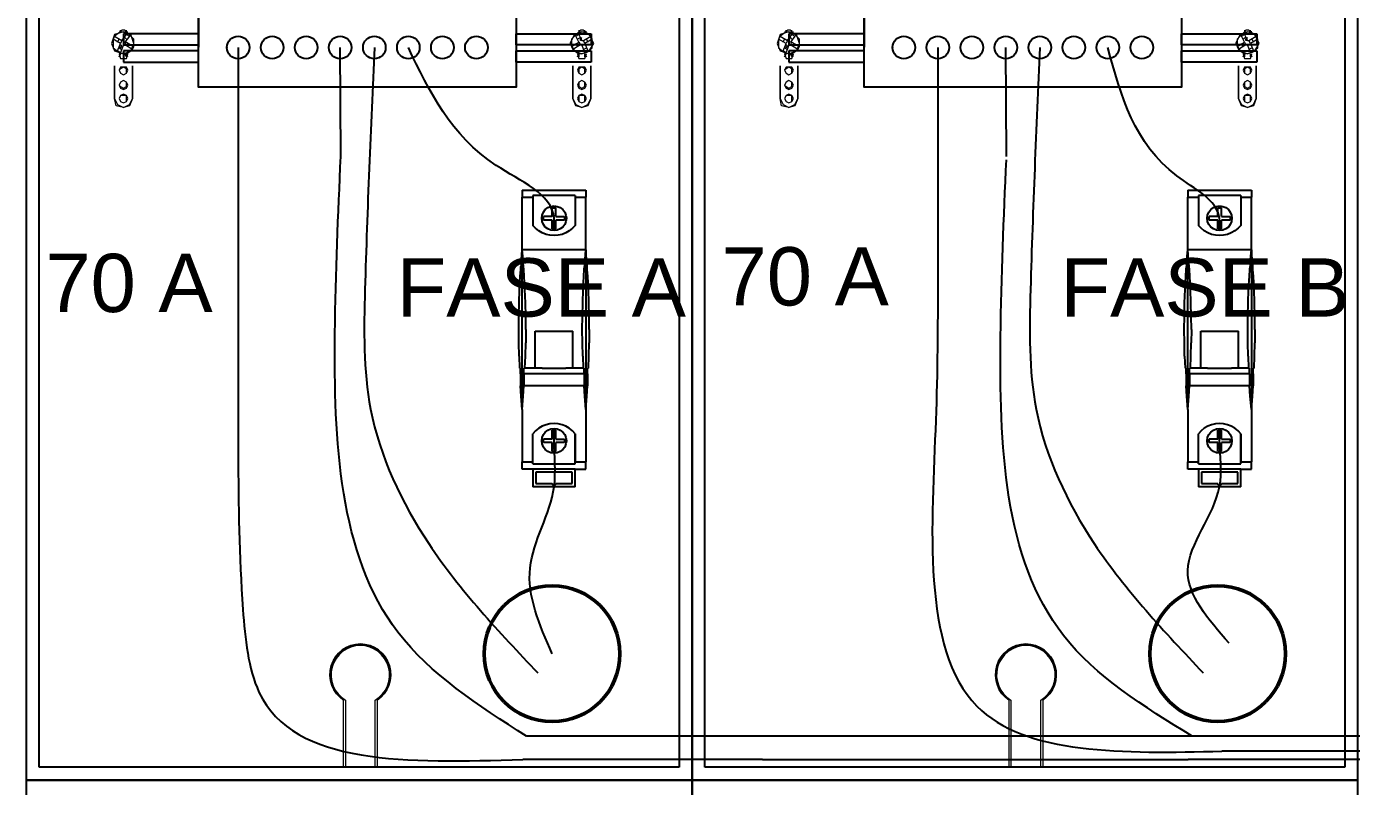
# Model space of a CAD drawing. Header units: millimetres. Extents: x 2991 to 3503, y 2795 to 2987.
# Drawn here: x 3307.2 to 3321.03, y 2819.41 to 2827.34 of the extents above; entities that cross this region are included whole.
import ezdxf

# ---------------------------------------------------------------- set-up
doc = ezdxf.new("R2010")
doc.units = ezdxf.units.MM
doc.linetypes.add('ACAD_ISO02W100', pattern=[15, 12, -3])
doc.layers.add('IND', color=7, linetype='Continuous', lineweight=13)
doc.styles.get("Standard").update_dxf_attribs({"font": ''})
doc.styles.get('Standard').set_extended_font_data('Arial')

msp = doc.modelspace()

# ---------------------------------------------------------------- linework, layer by layer
for p, q in [((3307.334, 2819.613), (3307.334, 2833.239)), ((3314.013, 2833.239), (3314.013, 2819.613)), ((3314.281, 2819.613), (3314.281, 2833.239)), ((3320.96, 2833.239), (3320.96, 2819.613)), ((3308.996, 2827.538), (3308.996, 2827.128)), ((3315.943, 2827.538), (3315.943, 2827.128)), ((3308.996, 2827.268), (3308.212, 2827.268)), ((3308.212, 2827.268), (3308.212, 2827.15)), ((3308.996, 2827.15), (3308.996, 2827.268)), ((3312.31, 2827.268), (3313.094, 2827.268)), ((3312.31, 2827.15), (3312.31, 2827.268)), ((3313.094, 2827.268), (3313.094, 2827.15)), ((3315.943, 2827.268), (3315.159, 2827.268)), ((3315.159, 2827.268), (3315.159, 2827.15)), ((3315.943, 2827.15), (3315.943, 2827.268)), ((3319.257, 2827.268), (3320.041, 2827.268)), ((3319.257, 2827.15), (3319.257, 2827.268)), ((3320.041, 2827.268), (3320.041, 2827.15)), ((3308.212, 2827.15), (3308.212, 2827.15)), ((3308.212, 2827.15), (3308.996, 2827.15)), ((3308.996, 2827.09), (3308.212, 2827.09)), ((3308.212, 2827.09), (3308.212, 2826.972)), ((3308.996, 2826.972), (3308.996, 2827.09)), ((3313.094, 2827.15), (3312.31, 2827.15)), ((3312.31, 2827.09), (3313.094, 2827.09)), ((3312.31, 2826.972), (3312.31, 2827.09)), ((3313.094, 2827.15), (3313.094, 2827.15)), ((3313.094, 2827.09), (3313.094, 2826.972)), ((3315.159, 2827.15), (3315.159, 2827.15)), ((3315.159, 2827.15), (3315.943, 2827.15)), ((3315.943, 2827.09), (3315.159, 2827.09)), ((3315.159, 2827.09), (3315.159, 2826.972)), ((3315.943, 2826.972), (3315.943, 2827.09)), ((3320.041, 2827.15), (3319.257, 2827.15)), ((3319.257, 2827.09), (3320.041, 2827.09)), ((3319.257, 2826.972), (3319.257, 2827.09)), ((3320.041, 2827.15), (3320.041, 2827.15)), ((3320.041, 2827.09), (3320.041, 2826.972)), ((3308.212, 2826.972), (3308.212, 2826.972)), ((3308.212, 2826.972), (3308.996, 2826.972)), ((3313.094, 2826.972), (3312.31, 2826.972)), ((3313.094, 2826.972), (3313.094, 2826.972)), ((3315.159, 2826.972), (3315.159, 2826.972)), ((3315.159, 2826.972), (3315.943, 2826.972)), ((3320.041, 2826.972), (3319.257, 2826.972)), ((3320.041, 2826.972), (3320.041, 2826.972)), ((3312.375, 2825.636), (3312.375, 2825.563)), ((3312.375, 2825.636), (3313.038, 2825.636)), ((3313.038, 2825.636), (3313.038, 2825.563)), ((3319.322, 2825.636), (3319.322, 2825.563)), ((3319.322, 2825.636), (3319.985, 2825.636)), ((3319.985, 2825.636), (3319.985, 2825.563)), ((3312.375, 2825.563), (3312.485, 2825.563)), ((3312.375, 2825.014), (3312.375, 2825.563)), ((3312.485, 2825.581), (3312.485, 2825.563)), ((3312.928, 2825.581), (3312.485, 2825.581)), ((3312.485, 2825.563), (3312.485, 2825.268)), ((3312.928, 2825.581), (3312.928, 2825.563)), ((3312.928, 2825.563), (3313.038, 2825.563)), ((3312.928, 2825.563), (3312.928, 2825.268)), ((3313.038, 2825.014), (3313.038, 2825.563)), ((3319.322, 2825.563), (3319.432, 2825.563)), ((3319.322, 2825.014), (3319.322, 2825.563)), ((3319.432, 2825.581), (3319.432, 2825.563)), ((3319.875, 2825.581), (3319.432, 2825.581)), ((3319.432, 2825.563), (3319.432, 2825.268)), ((3319.875, 2825.581), (3319.875, 2825.563)), ((3319.875, 2825.563), (3319.985, 2825.563)), ((3319.875, 2825.563), (3319.875, 2825.268)), ((3319.985, 2825.014), (3319.985, 2825.563)), ((3312.578, 2825.342), (3312.582, 2825.375)), ((3312.582, 2825.375), (3312.595, 2825.406)), ((3312.595, 2825.406), (3312.615, 2825.433)), ((3312.596, 2825.323), (3312.596, 2825.36)), ((3312.688, 2825.36), (3312.596, 2825.36)), ((3312.615, 2825.433), (3312.642, 2825.453)), ((3312.642, 2825.453), (3312.673, 2825.466)), ((3312.673, 2825.466), (3312.707, 2825.471)), ((3312.688, 2825.452), (3312.725, 2825.452)), ((3312.688, 2825.36), (3312.688, 2825.452)), ((3312.707, 2825.471), (3312.74, 2825.466)), ((3312.725, 2825.36), (3312.725, 2825.452)), ((3312.725, 2825.36), (3312.817, 2825.36)), ((3312.74, 2825.466), (3312.771, 2825.453)), ((3312.771, 2825.453), (3312.798, 2825.433)), ((3312.798, 2825.433), (3312.818, 2825.406)), ((3312.817, 2825.36), (3312.817, 2825.323)), ((3312.818, 2825.406), (3312.831, 2825.375)), ((3312.831, 2825.375), (3312.836, 2825.342)), ((3319.524, 2825.342), (3319.529, 2825.375)), ((3319.529, 2825.375), (3319.542, 2825.406)), ((3319.542, 2825.406), (3319.562, 2825.433)), ((3319.543, 2825.323), (3319.543, 2825.36)), ((3319.635, 2825.36), (3319.543, 2825.36)), ((3319.562, 2825.433), (3319.589, 2825.453)), ((3319.589, 2825.453), (3319.62, 2825.466)), ((3319.62, 2825.466), (3319.653, 2825.471)), ((3319.635, 2825.452), (3319.672, 2825.452)), ((3319.635, 2825.36), (3319.635, 2825.452)), ((3319.653, 2825.471), (3319.687, 2825.466)), ((3319.672, 2825.36), (3319.672, 2825.452)), ((3319.672, 2825.36), (3319.764, 2825.36)), ((3319.687, 2825.466), (3319.718, 2825.453)), ((3319.718, 2825.453), (3319.745, 2825.433)), ((3319.745, 2825.433), (3319.765, 2825.406)), ((3319.764, 2825.36), (3319.764, 2825.323)), ((3319.765, 2825.406), (3319.778, 2825.375)), ((3319.778, 2825.375), (3319.782, 2825.342)), ((3312.514, 2825.237), (3312.485, 2825.268)), ((3312.547, 2825.21), (3312.514, 2825.237)), ((3312.582, 2825.308), (3312.578, 2825.342)), ((3312.595, 2825.277), (3312.582, 2825.308)), ((3312.615, 2825.25), (3312.595, 2825.277)), ((3312.688, 2825.323), (3312.596, 2825.323)), ((3312.642, 2825.23), (3312.615, 2825.25)), ((3312.673, 2825.217), (3312.642, 2825.23)), ((3312.707, 2825.213), (3312.673, 2825.217)), ((3312.688, 2825.231), (3312.688, 2825.323)), ((3312.725, 2825.231), (3312.688, 2825.231)), ((3312.74, 2825.217), (3312.707, 2825.213)), ((3312.817, 2825.323), (3312.725, 2825.323)), ((3312.725, 2825.231), (3312.725, 2825.323)), ((3312.771, 2825.23), (3312.74, 2825.217)), ((3312.798, 2825.25), (3312.771, 2825.23)), ((3312.818, 2825.277), (3312.798, 2825.25)), ((3312.831, 2825.308), (3312.818, 2825.277)), ((3312.836, 2825.342), (3312.831, 2825.308)), ((3312.899, 2825.237), (3312.866, 2825.21)), ((3312.928, 2825.268), (3312.899, 2825.237)), ((3319.461, 2825.237), (3319.432, 2825.268)), ((3319.494, 2825.21), (3319.461, 2825.237)), ((3319.529, 2825.308), (3319.524, 2825.342)), ((3319.542, 2825.277), (3319.529, 2825.308)), ((3319.562, 2825.25), (3319.542, 2825.277)), ((3319.635, 2825.323), (3319.543, 2825.323)), ((3319.589, 2825.23), (3319.562, 2825.25)), ((3319.62, 2825.217), (3319.589, 2825.23)), ((3319.653, 2825.213), (3319.62, 2825.217)), ((3319.635, 2825.231), (3319.635, 2825.323)), ((3319.672, 2825.231), (3319.635, 2825.231)), ((3319.687, 2825.217), (3319.653, 2825.213)), ((3319.764, 2825.323), (3319.672, 2825.323)), ((3319.672, 2825.231), (3319.672, 2825.323)), ((3319.718, 2825.23), (3319.687, 2825.217)), ((3319.745, 2825.25), (3319.718, 2825.23)), ((3319.765, 2825.277), (3319.745, 2825.25)), ((3319.778, 2825.308), (3319.765, 2825.277)), ((3319.782, 2825.342), (3319.778, 2825.308)), ((3319.846, 2825.237), (3319.813, 2825.21)), ((3319.875, 2825.268), (3319.846, 2825.237)), ((3312.584, 2825.189), (3312.547, 2825.21)), ((3312.623, 2825.174), (3312.584, 2825.189)), ((3312.664, 2825.164), (3312.623, 2825.174)), ((3312.707, 2825.161), (3312.664, 2825.164)), ((3312.749, 2825.164), (3312.707, 2825.161)), ((3312.79, 2825.174), (3312.749, 2825.164)), ((3312.829, 2825.189), (3312.79, 2825.174)), ((3312.866, 2825.21), (3312.829, 2825.189)), ((3319.531, 2825.189), (3319.494, 2825.21)), ((3319.57, 2825.174), (3319.531, 2825.189)), ((3319.611, 2825.164), (3319.57, 2825.174)), ((3319.653, 2825.161), (3319.611, 2825.164)), ((3319.696, 2825.164), (3319.653, 2825.161)), ((3319.737, 2825.174), (3319.696, 2825.164)), ((3319.776, 2825.189), (3319.737, 2825.174)), ((3319.813, 2825.21), (3319.776, 2825.189)), ((3312.367, 2824.913), (3312.375, 2825.014)), ((3313.038, 2825.014), (3312.375, 2825.014)), ((3312.383, 2824.913), (3312.375, 2825.014)), ((3312.375, 2823.348), (3312.375, 2825.014)), ((3313.03, 2824.913), (3313.038, 2825.014)), ((3313.047, 2824.913), (3313.038, 2825.014)), ((3313.038, 2825.014), (3313.038, 2823.348)), ((3319.313, 2824.913), (3319.322, 2825.014)), ((3319.985, 2825.014), (3319.322, 2825.014)), ((3319.33, 2824.913), (3319.322, 2825.014)), ((3319.322, 2823.348), (3319.322, 2825.014)), ((3319.977, 2824.913), (3319.985, 2825.014)), ((3319.993, 2824.913), (3319.985, 2825.014)), ((3319.985, 2825.014), (3319.985, 2823.348)), ((3312.354, 2824.738), (3312.359, 2824.807)), ((3312.359, 2824.807), (3312.361, 2824.84)), ((3312.363, 2824.86), (3312.361, 2824.84)), ((3312.363, 2824.86), (3312.364, 2824.877)), ((3312.364, 2824.877), (3312.367, 2824.913)), ((3312.383, 2824.913), (3312.386, 2824.876)), ((3312.389, 2824.84), (3312.386, 2824.876)), ((3312.391, 2824.807), (3312.389, 2824.84)), ((3312.395, 2824.738), (3312.391, 2824.807)), ((3313.018, 2824.738), (3313.022, 2824.807)), ((3313.022, 2824.807), (3313.025, 2824.84)), ((3313.026, 2824.86), (3313.025, 2824.84)), ((3313.026, 2824.86), (3313.027, 2824.877)), ((3313.027, 2824.877), (3313.03, 2824.913)), ((3313.047, 2824.913), (3313.05, 2824.876)), ((3313.052, 2824.84), (3313.05, 2824.876)), ((3313.054, 2824.807), (3313.052, 2824.84)), ((3313.059, 2824.738), (3313.054, 2824.807)), ((3319.301, 2824.738), (3319.306, 2824.807)), ((3319.306, 2824.807), (3319.308, 2824.84)), ((3319.309, 2824.86), (3319.308, 2824.84)), ((3319.309, 2824.86), (3319.311, 2824.877)), ((3319.311, 2824.877), (3319.313, 2824.913)), ((3319.33, 2824.913), (3319.333, 2824.876)), ((3319.335, 2824.84), (3319.333, 2824.876)), ((3319.338, 2824.807), (3319.335, 2824.84)), ((3319.342, 2824.738), (3319.338, 2824.807)), ((3319.965, 2824.738), (3319.969, 2824.807)), ((3319.969, 2824.807), (3319.971, 2824.84)), ((3319.973, 2824.86), (3319.971, 2824.84)), ((3319.973, 2824.86), (3319.974, 2824.877)), ((3319.974, 2824.877), (3319.977, 2824.913)), ((3319.993, 2824.913), (3319.996, 2824.876)), ((3319.999, 2824.84), (3319.996, 2824.876)), ((3320.001, 2824.807), (3319.999, 2824.84)), ((3320.006, 2824.738), (3320.001, 2824.807)), ((3312.347, 2824.599), (3312.354, 2824.738)), ((3312.403, 2824.599), (3312.395, 2824.738)), ((3313.011, 2824.599), (3313.018, 2824.738)), ((3313.066, 2824.599), (3313.059, 2824.738)), ((3319.294, 2824.599), (3319.301, 2824.738)), ((3319.349, 2824.599), (3319.342, 2824.738)), ((3319.957, 2824.599), (3319.965, 2824.738)), ((3320.013, 2824.599), (3320.006, 2824.738)), ((3312.342, 2824.46), (3312.347, 2824.599)), ((3312.408, 2824.46), (3312.403, 2824.599)), ((3313.006, 2824.46), (3313.011, 2824.599)), ((3313.071, 2824.46), (3313.066, 2824.599)), ((3319.289, 2824.46), (3319.294, 2824.599)), ((3319.354, 2824.46), (3319.349, 2824.599)), ((3319.952, 2824.46), (3319.957, 2824.599)), ((3320.018, 2824.46), (3320.013, 2824.599)), ((3312.339, 2824.32), (3312.342, 2824.46)), ((3312.411, 2824.32), (3312.408, 2824.46)), ((3313.002, 2824.32), (3313.006, 2824.46)), ((3313.074, 2824.32), (3313.071, 2824.46)), ((3319.286, 2824.32), (3319.289, 2824.46)), ((3319.358, 2824.32), (3319.354, 2824.46)), ((3319.949, 2824.32), (3319.952, 2824.46)), ((3320.021, 2824.32), (3320.018, 2824.46)), ((3312.338, 2824.181), (3312.339, 2824.32)), ((3312.412, 2824.181), (3312.411, 2824.32)), ((3313.001, 2824.181), (3313.002, 2824.32)), ((3313.075, 2824.181), (3313.074, 2824.32)), ((3319.285, 2824.181), (3319.286, 2824.32)), ((3319.359, 2824.181), (3319.358, 2824.32)), ((3319.948, 2824.181), (3319.949, 2824.32)), ((3320.022, 2824.181), (3320.021, 2824.32)), ((3312.339, 2824.041), (3312.338, 2824.181)), ((3312.412, 2824.181), (3312.411, 2824.041)), ((3312.51, 2823.778), (3312.51, 2824.163)), ((3312.51, 2824.163), (3312.903, 2824.163)), ((3312.903, 2823.778), (3312.903, 2824.163)), ((3313.002, 2824.041), (3313.001, 2824.181)), ((3313.075, 2824.181), (3313.074, 2824.041)), ((3319.286, 2824.041), (3319.285, 2824.181)), ((3319.359, 2824.181), (3319.358, 2824.041)), ((3319.457, 2823.778), (3319.457, 2824.163)), ((3319.457, 2824.163), (3319.85, 2824.163)), ((3319.85, 2823.778), (3319.85, 2824.163)), ((3319.949, 2824.041), (3319.948, 2824.181)), ((3320.022, 2824.181), (3320.021, 2824.041)), ((3312.342, 2823.902), (3312.339, 2824.041)), ((3312.408, 2823.902), (3312.411, 2824.041)), ((3313.006, 2823.902), (3313.002, 2824.041)), ((3313.071, 2823.902), (3313.074, 2824.041)), ((3319.289, 2823.902), (3319.286, 2824.041)), ((3319.354, 2823.902), (3319.358, 2824.041)), ((3319.952, 2823.902), (3319.949, 2824.041)), ((3320.018, 2823.902), (3320.021, 2824.041)), ((3312.342, 2823.902), (3312.347, 2823.778)), ((3312.403, 2823.778), (3312.408, 2823.902)), ((3313.006, 2823.902), (3313.01, 2823.778)), ((3313.066, 2823.778), (3313.071, 2823.902)), ((3319.289, 2823.902), (3319.294, 2823.778)), ((3319.35, 2823.778), (3319.354, 2823.902)), ((3319.952, 2823.902), (3319.957, 2823.778)), ((3320.013, 2823.778), (3320.018, 2823.902)), ((3312.357, 2823.778), (3312.347, 2823.778)), ((3312.357, 2823.718), (3312.357, 2823.778)), ((3312.357, 2823.718), (3312.357, 2823.594)), ((3312.403, 2823.778), (3312.393, 2823.778)), ((3312.393, 2823.718), (3312.393, 2823.778)), ((3313.02, 2823.718), (3312.393, 2823.718)), ((3312.393, 2823.718), (3312.393, 2823.594)), ((3312.51, 2823.778), (3312.403, 2823.778)), ((3312.581, 2823.778), (3312.51, 2823.778)), ((3312.581, 2823.778), (3312.831, 2823.778)), ((3312.903, 2823.778), (3312.831, 2823.778)), ((3313.01, 2823.778), (3312.903, 2823.778)), ((3313.02, 2823.778), (3313.01, 2823.778)), ((3313.02, 2823.718), (3313.02, 2823.778)), ((3313.02, 2823.718), (3313.02, 2823.594)), ((3313.066, 2823.778), (3313.057, 2823.778)), ((3313.057, 2823.718), (3313.057, 2823.778)), ((3313.057, 2823.718), (3313.057, 2823.594)), ((3319.303, 2823.778), (3319.294, 2823.778)), ((3319.303, 2823.718), (3319.303, 2823.778)), ((3319.303, 2823.718), (3319.303, 2823.594)), ((3319.35, 2823.778), (3319.34, 2823.778)), ((3319.34, 2823.718), (3319.34, 2823.778)), ((3319.967, 2823.718), (3319.34, 2823.718)), ((3319.34, 2823.718), (3319.34, 2823.594)), ((3319.457, 2823.778), (3319.35, 2823.778)), ((3319.527, 2823.778), (3319.457, 2823.778)), ((3319.527, 2823.778), (3319.778, 2823.778)), ((3319.85, 2823.778), (3319.778, 2823.778)), ((3319.957, 2823.778), (3319.85, 2823.778)), ((3319.967, 2823.778), (3319.957, 2823.778)), ((3319.967, 2823.718), (3319.967, 2823.778)), ((3319.967, 2823.718), (3319.967, 2823.594)), ((3320.013, 2823.778), (3320.004, 2823.778)), ((3320.004, 2823.718), (3320.004, 2823.778)), ((3320.004, 2823.718), (3320.004, 2823.594)), ((3312.364, 2823.485), (3312.357, 2823.594)), ((3312.386, 2823.485), (3312.393, 2823.594)), ((3313.02, 2823.594), (3312.393, 2823.594)), ((3313.027, 2823.485), (3313.02, 2823.594)), ((3313.05, 2823.485), (3313.057, 2823.594)), ((3319.311, 2823.485), (3319.303, 2823.594)), ((3319.333, 2823.485), (3319.34, 2823.594)), ((3319.967, 2823.594), (3319.34, 2823.594)), ((3319.974, 2823.485), (3319.967, 2823.594)), ((3319.996, 2823.485), (3320.004, 2823.594)), ((3312.375, 2823.348), (3312.364, 2823.485)), ((3312.375, 2823.348), (3312.386, 2823.485)), ((3313.038, 2823.348), (3313.027, 2823.485)), ((3313.038, 2823.348), (3313.05, 2823.485)), ((3319.322, 2823.348), (3319.311, 2823.485)), ((3319.322, 2823.348), (3319.333, 2823.485)), ((3319.985, 2823.348), (3319.974, 2823.485)), ((3319.985, 2823.348), (3319.996, 2823.485)), ((3312.375, 2823.348), (3312.375, 2822.799)), ((3313.038, 2823.348), (3313.038, 2822.799)), ((3319.322, 2823.348), (3319.322, 2822.799)), ((3319.985, 2823.348), (3319.985, 2822.799)), ((3312.547, 2823.151), (3312.514, 2823.125)), ((3312.584, 2823.172), (3312.547, 2823.151)), ((3312.623, 2823.188), (3312.584, 2823.172)), ((3312.664, 2823.197), (3312.623, 2823.188)), ((3312.642, 2823.132), (3312.673, 2823.144)), ((3312.707, 2823.2), (3312.664, 2823.197)), ((3312.673, 2823.144), (3312.707, 2823.149)), ((3312.749, 2823.197), (3312.707, 2823.2)), ((3312.707, 2823.149), (3312.74, 2823.144)), ((3312.74, 2823.144), (3312.771, 2823.132)), ((3312.79, 2823.188), (3312.749, 2823.197)), ((3312.829, 2823.172), (3312.79, 2823.188)), ((3312.866, 2823.151), (3312.829, 2823.172)), ((3312.899, 2823.125), (3312.866, 2823.151)), ((3319.494, 2823.151), (3319.461, 2823.125)), ((3319.531, 2823.172), (3319.494, 2823.151)), ((3319.57, 2823.188), (3319.531, 2823.172)), ((3319.611, 2823.197), (3319.57, 2823.188)), ((3319.589, 2823.132), (3319.62, 2823.144)), ((3319.653, 2823.2), (3319.611, 2823.197)), ((3319.62, 2823.144), (3319.653, 2823.149)), ((3319.696, 2823.197), (3319.653, 2823.2)), ((3319.653, 2823.149), (3319.687, 2823.144)), ((3319.687, 2823.144), (3319.718, 2823.132)), ((3319.737, 2823.188), (3319.696, 2823.197)), ((3319.776, 2823.172), (3319.737, 2823.188)), ((3319.813, 2823.151), (3319.776, 2823.172)), ((3319.846, 2823.125), (3319.813, 2823.151)), ((3312.514, 2823.125), (3312.485, 2823.094)), ((3312.485, 2822.799), (3312.485, 2823.094)), ((3312.485, 2822.799), (3312.485, 2823.094)), ((3312.578, 2823.02), (3312.582, 2823.053)), ((3312.582, 2822.987), (3312.578, 2823.02)), ((3312.582, 2823.053), (3312.595, 2823.084)), ((3312.595, 2823.084), (3312.615, 2823.111)), ((3312.596, 2823.001), (3312.596, 2823.038)), ((3312.688, 2823.038), (3312.596, 2823.038)), ((3312.615, 2823.111), (3312.642, 2823.132)), ((3312.688, 2823.038), (3312.688, 2823.13)), ((3312.688, 2823.13), (3312.725, 2823.13)), ((3312.725, 2823.038), (3312.725, 2823.13)), ((3312.725, 2823.038), (3312.817, 2823.038)), ((3312.771, 2823.132), (3312.798, 2823.111)), ((3312.798, 2823.111), (3312.818, 2823.084)), ((3312.817, 2823.038), (3312.817, 2823.001)), ((3312.818, 2823.084), (3312.831, 2823.053)), ((3312.831, 2823.053), (3312.836, 2823.02)), ((3312.836, 2823.02), (3312.831, 2822.987)), ((3312.928, 2823.094), (3312.899, 2823.125)), ((3312.928, 2823.094), (3312.928, 2822.799)), ((3312.928, 2822.799), (3312.928, 2823.094)), ((3319.461, 2823.125), (3319.432, 2823.094)), ((3319.432, 2822.799), (3319.432, 2823.094)), ((3319.432, 2822.799), (3319.432, 2823.094)), ((3319.524, 2823.02), (3319.529, 2823.053)), ((3319.529, 2822.987), (3319.524, 2823.02)), ((3319.529, 2823.053), (3319.542, 2823.084)), ((3319.542, 2823.084), (3319.562, 2823.111)), ((3319.543, 2823.001), (3319.543, 2823.038)), ((3319.635, 2823.038), (3319.543, 2823.038)), ((3319.562, 2823.111), (3319.589, 2823.132)), ((3319.635, 2823.038), (3319.635, 2823.13)), ((3319.635, 2823.13), (3319.672, 2823.13)), ((3319.672, 2823.038), (3319.672, 2823.13)), ((3319.672, 2823.038), (3319.764, 2823.038)), ((3319.718, 2823.132), (3319.745, 2823.111)), ((3319.745, 2823.111), (3319.765, 2823.084)), ((3319.764, 2823.038), (3319.764, 2823.001)), ((3319.765, 2823.084), (3319.778, 2823.053)), ((3319.778, 2823.053), (3319.782, 2823.02)), ((3319.782, 2823.02), (3319.778, 2822.987)), ((3319.875, 2823.094), (3319.846, 2823.125)), ((3319.875, 2823.094), (3319.875, 2822.799)), ((3319.875, 2822.799), (3319.875, 2823.094)), ((3312.595, 2822.955), (3312.582, 2822.987)), ((3312.615, 2822.929), (3312.595, 2822.955)), ((3312.688, 2823.001), (3312.596, 2823.001)), ((3312.642, 2822.908), (3312.615, 2822.929)), ((3312.673, 2822.895), (3312.642, 2822.908)), ((3312.707, 2822.891), (3312.673, 2822.895)), ((3312.688, 2822.909), (3312.688, 2823.001)), ((3312.725, 2822.909), (3312.688, 2822.909)), ((3312.74, 2822.895), (3312.707, 2822.891)), ((3312.817, 2823.001), (3312.725, 2823.001)), ((3312.725, 2822.909), (3312.725, 2823.001)), ((3312.771, 2822.908), (3312.74, 2822.895)), ((3312.798, 2822.929), (3312.771, 2822.908)), ((3312.818, 2822.955), (3312.798, 2822.929)), ((3312.831, 2822.987), (3312.818, 2822.955)), ((3319.542, 2822.955), (3319.529, 2822.987)), ((3319.562, 2822.929), (3319.542, 2822.955)), ((3319.635, 2823.001), (3319.543, 2823.001)), ((3319.589, 2822.908), (3319.562, 2822.929)), ((3319.62, 2822.895), (3319.589, 2822.908)), ((3319.653, 2822.891), (3319.62, 2822.895)), ((3319.635, 2822.909), (3319.635, 2823.001)), ((3319.672, 2822.909), (3319.635, 2822.909)), ((3319.687, 2822.895), (3319.653, 2822.891)), ((3319.764, 2823.001), (3319.672, 2823.001)), ((3319.672, 2822.909), (3319.672, 2823.001)), ((3319.718, 2822.908), (3319.687, 2822.895)), ((3319.745, 2822.929), (3319.718, 2822.908)), ((3319.765, 2822.955), (3319.745, 2822.929)), ((3319.778, 2822.987), (3319.765, 2822.955)), ((3312.375, 2822.725), (3312.375, 2822.799)), ((3312.375, 2822.799), (3312.485, 2822.799)), ((3312.485, 2822.78), (3312.485, 2822.799)), ((3312.485, 2822.78), (3312.928, 2822.78)), ((3312.928, 2822.799), (3313.038, 2822.799)), ((3312.928, 2822.78), (3312.928, 2822.799)), ((3313.038, 2822.725), (3313.038, 2822.799)), ((3319.322, 2822.725), (3319.322, 2822.799)), ((3319.322, 2822.799), (3319.432, 2822.799)), ((3319.432, 2822.78), (3319.432, 2822.799)), ((3319.432, 2822.78), (3319.875, 2822.78)), ((3319.875, 2822.799), (3319.985, 2822.799)), ((3319.875, 2822.78), (3319.875, 2822.799)), ((3319.985, 2822.725), (3319.985, 2822.799)), ((3312.485, 2822.725), (3312.375, 2822.725)), ((3312.928, 2822.725), (3312.485, 2822.725)), ((3312.485, 2822.725), (3312.485, 2822.541)), ((3312.518, 2822.693), (3312.518, 2822.573)), ((3312.896, 2822.693), (3312.518, 2822.693)), ((3312.896, 2822.573), (3312.896, 2822.693)), ((3312.928, 2822.725), (3313.038, 2822.725)), ((3312.928, 2822.541), (3312.928, 2822.725)), ((3319.432, 2822.725), (3319.322, 2822.725)), ((3319.875, 2822.725), (3319.432, 2822.725)), ((3319.432, 2822.725), (3319.432, 2822.541)), ((3319.464, 2822.693), (3319.464, 2822.573)), ((3319.843, 2822.693), (3319.464, 2822.693)), ((3319.843, 2822.573), (3319.843, 2822.693)), ((3319.875, 2822.725), (3319.985, 2822.725)), ((3319.875, 2822.541), (3319.875, 2822.725)), ((3312.928, 2822.541), (3312.485, 2822.541)), ((3312.518, 2822.573), (3312.688, 2822.573)), ((3312.689, 2822.568), (3312.688, 2822.573)), ((3312.691, 2822.564), (3312.689, 2822.568)), ((3312.694, 2822.56), (3312.691, 2822.564)), ((3312.697, 2822.557), (3312.694, 2822.56)), ((3312.702, 2822.555), (3312.697, 2822.557)), ((3312.707, 2822.554), (3312.702, 2822.555)), ((3312.711, 2822.555), (3312.707, 2822.554)), ((3312.716, 2822.557), (3312.711, 2822.555)), ((3312.72, 2822.56), (3312.716, 2822.557)), ((3312.723, 2822.564), (3312.72, 2822.56)), ((3312.724, 2822.568), (3312.723, 2822.564)), ((3312.725, 2822.573), (3312.724, 2822.568)), ((3312.725, 2822.573), (3312.896, 2822.573)), ((3319.875, 2822.541), (3319.432, 2822.541)), ((3319.464, 2822.573), (3319.635, 2822.573)), ((3319.636, 2822.568), (3319.635, 2822.573)), ((3319.637, 2822.564), (3319.636, 2822.568)), ((3319.64, 2822.56), (3319.637, 2822.564)), ((3319.644, 2822.557), (3319.64, 2822.56)), ((3319.649, 2822.555), (3319.644, 2822.557)), ((3319.653, 2822.554), (3319.649, 2822.555)), ((3319.658, 2822.555), (3319.653, 2822.554)), ((3319.663, 2822.557), (3319.658, 2822.555)), ((3319.666, 2822.56), (3319.663, 2822.557)), ((3319.669, 2822.564), (3319.666, 2822.56)), ((3319.671, 2822.568), (3319.669, 2822.564)), ((3319.672, 2822.573), (3319.671, 2822.568)), ((3319.672, 2822.573), (3319.843, 2822.573)), ((3314.013, 2819.613), (3307.334, 2819.613)), ((3320.96, 2819.613), (3314.281, 2819.613))]:
    msp.add_line(p, q)
at = {"color": 5}
for p, q in [((3310.481, 2825.987), (3310.475, 2827.124)), ((3317.428, 2825.987), (3317.422, 2827.124)), ((3317.428, 2819.937), (3312.42, 2819.937)), ((3328.385, 2819.937), (3317.428, 2819.937))]:
    msp.add_line(p, q, dxfattribs=at)
at = {"color": 1}
for p, q in [((3314.884, 2819.694), (3312.38, 2819.694)), ((3314.884, 2819.694), (3319.327, 2819.694)), ((3321.831, 2819.694), (3319.327, 2819.694)), ((3321.639, 2819.78), (3319.678, 2819.78))]:
    msp.add_line(p, q, dxfattribs=at)
for points in [[(3314.147, 2833.373), (3314.147, 2819.479), (3307.2, 2819.479), (3307.2, 2833.373)], [(3321.094, 2833.373), (3321.094, 2819.479), (3314.147, 2819.479), (3314.147, 2833.373)], [(3308.996, 2827.538), (3312.31, 2827.538), (3312.31, 2826.71), (3308.996, 2826.71)], [(3315.943, 2827.538), (3319.257, 2827.538), (3319.257, 2826.71), (3315.943, 2826.71)], [(3314.147, 2819.479), (3314.147, 2805.586), (3307.2, 2805.586), (3307.2, 2819.479)], [(3321.094, 2819.479), (3321.094, 2805.586), (3314.147, 2805.586), (3314.147, 2819.479)]]:
    msp.add_lwpolyline(points, close=True)
at = {"color": 0, "lineweight": 18}
for points in [[(3308.166, 2827.289), (3308.181, 2827.289), (3308.181, 2827.304)], [(3308.259, 2827.273), (3308.228, 2827.304), (3308.197, 2827.304), (3308.166, 2827.273)], [(3308.228, 2827.289), (3308.243, 2827.289), (3308.243, 2827.304)], [(3313.044, 2827.273), (3313.013, 2827.304), (3312.982, 2827.304), (3312.951, 2827.273)], [(3312.966, 2827.304), (3312.966, 2827.289), (3312.982, 2827.289)], [(3313.044, 2827.289), (3313.028, 2827.289), (3313.028, 2827.304)], [(3315.112, 2827.289), (3315.128, 2827.289), (3315.128, 2827.304)], [(3315.205, 2827.273), (3315.174, 2827.304), (3315.143, 2827.304), (3315.112, 2827.273)], [(3315.174, 2827.289), (3315.19, 2827.289), (3315.19, 2827.304)], [(3319.991, 2827.273), (3319.96, 2827.304), (3319.929, 2827.304), (3319.898, 2827.273)], [(3319.913, 2827.304), (3319.913, 2827.289), (3319.929, 2827.289)], [(3319.991, 2827.289), (3319.975, 2827.289), (3319.975, 2827.304)], [(3308.119, 2827.242), (3308.104, 2827.211)], [(3308.15, 2827.18), (3308.166, 2827.211)], [(3308.197, 2827.196), (3308.181, 2827.165)], [(3308.243, 2827.211), (3308.228, 2827.227)], [(3308.228, 2827.15), (3308.243, 2827.18)], [(3308.243, 2827.289), (3308.259, 2827.289)], [(3308.259, 2827.165), (3308.243, 2827.134)], [(3312.951, 2827.134), (3312.935, 2827.165)], [(3312.982, 2827.227), (3312.951, 2827.211)], [(3312.966, 2827.18), (3312.982, 2827.15)], [(3312.997, 2827.196), (3312.982, 2827.196), (3312.982, 2827.211), (3312.997, 2827.227)], [(3313.028, 2827.165), (3313.013, 2827.196)], [(3313.044, 2827.211), (3313.059, 2827.18)], [(3313.106, 2827.211), (3313.09, 2827.242)], [(3315.066, 2827.242), (3315.05, 2827.211)], [(3315.097, 2827.18), (3315.112, 2827.211)], [(3315.143, 2827.196), (3315.128, 2827.165)], [(3315.19, 2827.211), (3315.174, 2827.227)], [(3315.174, 2827.15), (3315.19, 2827.18)], [(3315.19, 2827.289), (3315.205, 2827.289)], [(3315.205, 2827.165), (3315.19, 2827.134)], [(3319.898, 2827.134), (3319.882, 2827.165)], [(3319.929, 2827.227), (3319.898, 2827.211)], [(3319.913, 2827.18), (3319.929, 2827.15)], [(3319.944, 2827.196), (3319.929, 2827.196), (3319.929, 2827.211), (3319.944, 2827.227)], [(3319.975, 2827.165), (3319.96, 2827.196)], [(3319.991, 2827.211), (3320.006, 2827.18)], [(3320.053, 2827.211), (3320.037, 2827.242)], [(3308.166, 2827.119), (3308.197, 2827.103)], [(3308.181, 2827.057), (3308.166, 2827.057), (3308.181, 2827.01), (3308.243, 2827.01), (3308.259, 2827.057)], [(3308.181, 2827.15), (3308.197, 2827.134), (3308.181, 2827.119), (3308.181, 2827.134), (3308.181, 2827.119)], [(3308.243, 2827.026), (3308.228, 2827.057)], [(3308.259, 2827.026), (3308.243, 2827.057)], [(3308.305, 2827.103), (3308.321, 2827.134)], [(3312.889, 2827.134), (3312.904, 2827.103)], [(3312.951, 2827.026), (3312.966, 2827.057), (3312.966, 2827.026)], [(3312.966, 2827.057), (3312.951, 2827.057), (3312.966, 2827.01), (3313.028, 2827.01), (3313.044, 2827.057)], [(3313.013, 2827.103), (3313.044, 2827.119)], [(3313.028, 2827.026), (3313.028, 2827.057), (3313.044, 2827.026)], [(3315.112, 2827.119), (3315.143, 2827.103)], [(3315.128, 2827.057), (3315.112, 2827.057), (3315.128, 2827.01), (3315.19, 2827.01), (3315.205, 2827.057)], [(3315.128, 2827.15), (3315.143, 2827.134), (3315.128, 2827.119), (3315.128, 2827.134), (3315.128, 2827.119)], [(3315.19, 2827.026), (3315.174, 2827.057)], [(3315.205, 2827.026), (3315.19, 2827.057)], [(3315.252, 2827.103), (3315.267, 2827.134)], [(3319.836, 2827.134), (3319.851, 2827.103)], [(3319.898, 2827.026), (3319.913, 2827.057), (3319.913, 2827.026)], [(3319.913, 2827.057), (3319.898, 2827.057), (3319.913, 2827.01), (3319.975, 2827.01), (3319.991, 2827.057)], [(3319.96, 2827.103), (3319.991, 2827.119)], [(3319.975, 2827.026), (3319.975, 2827.057), (3319.991, 2827.026)]]:
    msp.add_lwpolyline(points, dxfattribs=at)
for points in [[(3308.321, 2827.165), (3308.29, 2827.258), (3308.212, 2827.289), (3308.119, 2827.258), (3308.088, 2827.165), (3308.119, 2827.088), (3308.212, 2827.057), (3308.29, 2827.088)], [(3308.212, 2827.15), (3308.181, 2827.072), (3308.15, 2827.088), (3308.181, 2827.165), (3308.104, 2827.211), (3308.104, 2827.119), (3308.166, 2827.072), (3308.243, 2827.057), (3308.305, 2827.103), (3308.228, 2827.15)], [(3308.243, 2827.18), (3308.321, 2827.134), (3308.321, 2827.211), (3308.259, 2827.273), (3308.181, 2827.289), (3308.119, 2827.242), (3308.197, 2827.196), (3308.243, 2827.258), (3308.274, 2827.242), (3308.228, 2827.18)], [(3313.121, 2827.165), (3313.075, 2827.258), (3312.997, 2827.289), (3312.92, 2827.258), (3312.873, 2827.165), (3312.92, 2827.088), (3312.997, 2827.057), (3313.075, 2827.088)], [(3312.889, 2827.134), (3312.966, 2827.18), (3312.935, 2827.242), (3312.966, 2827.258), (3312.997, 2827.196), (3313.013, 2827.196), (3313.09, 2827.242), (3313.028, 2827.289), (3312.951, 2827.273), (3312.889, 2827.211)], [(3312.982, 2827.15), (3312.904, 2827.103), (3312.966, 2827.057), (3313.044, 2827.072), (3313.106, 2827.119), (3313.106, 2827.211), (3313.028, 2827.165), (3313.059, 2827.088), (3313.028, 2827.072), (3312.997, 2827.15)], [(3312.997, 2827.211), (3312.982, 2827.211)], [(3315.267, 2827.165), (3315.236, 2827.258), (3315.159, 2827.289), (3315.066, 2827.258), (3315.035, 2827.165), (3315.066, 2827.088), (3315.159, 2827.057), (3315.236, 2827.088)], [(3315.159, 2827.15), (3315.128, 2827.072), (3315.097, 2827.088), (3315.128, 2827.165), (3315.05, 2827.211), (3315.05, 2827.119), (3315.112, 2827.072), (3315.19, 2827.057), (3315.252, 2827.103), (3315.174, 2827.15)], [(3315.19, 2827.18), (3315.267, 2827.134), (3315.267, 2827.211), (3315.205, 2827.273), (3315.128, 2827.289), (3315.066, 2827.242), (3315.143, 2827.196), (3315.19, 2827.258), (3315.221, 2827.242), (3315.174, 2827.18)], [(3320.068, 2827.165), (3320.022, 2827.258), (3319.944, 2827.289), (3319.867, 2827.258), (3319.82, 2827.165), (3319.867, 2827.088), (3319.944, 2827.057), (3320.022, 2827.088)], [(3319.836, 2827.134), (3319.913, 2827.18), (3319.882, 2827.242), (3319.913, 2827.258), (3319.944, 2827.196), (3319.96, 2827.196), (3320.037, 2827.242), (3319.975, 2827.289), (3319.898, 2827.273), (3319.836, 2827.211)], [(3319.929, 2827.15), (3319.851, 2827.103), (3319.913, 2827.057), (3319.991, 2827.072), (3320.053, 2827.119), (3320.053, 2827.211), (3319.975, 2827.165), (3320.006, 2827.088), (3319.975, 2827.072), (3319.944, 2827.15)], [(3319.944, 2827.211), (3319.929, 2827.211)], [(3308.166, 2827.026), (3308.181, 2827.057)], [(3315.112, 2827.026), (3315.128, 2827.057)], [(3308.119, 2826.592), (3308.119, 2826.933)], [(3308.259, 2826.886), (3308.243, 2826.917), (3308.181, 2826.917), (3308.166, 2826.886), (3308.181, 2826.855), (3308.212, 2826.84), (3308.243, 2826.855)], [(3308.243, 2826.886), (3308.243, 2826.902), (3308.212, 2826.917), (3308.181, 2826.902), (3308.166, 2826.886), (3308.181, 2826.855), (3308.212, 2826.84), (3308.243, 2826.855)], [(3308.305, 2826.933), (3308.305, 2826.592)], [(3312.904, 2826.592), (3312.904, 2826.933)], [(3313.09, 2826.592), (3313.059, 2826.514), (3312.997, 2826.499), (3312.935, 2826.514), (3312.904, 2826.592), (3312.935, 2826.53), (3312.997, 2826.499), (3313.059, 2826.53), (3313.09, 2826.592), (3313.09, 2826.933)], [(3313.044, 2826.886), (3313.028, 2826.917), (3312.966, 2826.917), (3312.951, 2826.886), (3312.966, 2826.855), (3312.997, 2826.84), (3313.028, 2826.855)], [(3313.028, 2826.886), (3313.028, 2826.902), (3312.997, 2826.917), (3312.966, 2826.902), (3312.966, 2826.855), (3312.997, 2826.84), (3313.028, 2826.855)], [(3315.066, 2826.592), (3315.066, 2826.933)], [(3315.205, 2826.886), (3315.19, 2826.917), (3315.128, 2826.917), (3315.112, 2826.886), (3315.128, 2826.855), (3315.159, 2826.84), (3315.19, 2826.855)], [(3315.19, 2826.886), (3315.19, 2826.902), (3315.159, 2826.917), (3315.128, 2826.902), (3315.112, 2826.886), (3315.128, 2826.855), (3315.159, 2826.84), (3315.19, 2826.855)], [(3315.252, 2826.933), (3315.252, 2826.592)], [(3319.851, 2826.592), (3319.851, 2826.933)], [(3320.037, 2826.592), (3320.006, 2826.514), (3319.944, 2826.499), (3319.882, 2826.514), (3319.851, 2826.592), (3319.882, 2826.53), (3319.944, 2826.499), (3320.006, 2826.53), (3320.037, 2826.592), (3320.037, 2826.933)], [(3319.991, 2826.886), (3319.975, 2826.917), (3319.913, 2826.917), (3319.898, 2826.886), (3319.913, 2826.855), (3319.944, 2826.84), (3319.975, 2826.855)], [(3319.975, 2826.886), (3319.975, 2826.902), (3319.944, 2826.917), (3319.913, 2826.902), (3319.913, 2826.855), (3319.944, 2826.84), (3319.975, 2826.855)], [(3308.243, 2826.731), (3308.243, 2826.762), (3308.212, 2826.778), (3308.181, 2826.762), (3308.166, 2826.731), (3308.181, 2826.716), (3308.212, 2826.7), (3308.243, 2826.716)], [(3308.259, 2826.731), (3308.243, 2826.762), (3308.212, 2826.778), (3308.181, 2826.762), (3308.166, 2826.731), (3308.181, 2826.7), (3308.212, 2826.685), (3308.243, 2826.7)], [(3313.044, 2826.731), (3313.028, 2826.762), (3312.997, 2826.778), (3312.966, 2826.762), (3312.951, 2826.731), (3312.966, 2826.7), (3312.997, 2826.685), (3313.028, 2826.7)], [(3313.028, 2826.731), (3313.028, 2826.762), (3312.997, 2826.778), (3312.966, 2826.762), (3312.966, 2826.716), (3312.997, 2826.7), (3313.028, 2826.716)], [(3315.19, 2826.731), (3315.19, 2826.762), (3315.159, 2826.778), (3315.128, 2826.762), (3315.112, 2826.731), (3315.128, 2826.716), (3315.159, 2826.7), (3315.19, 2826.716)], [(3315.205, 2826.731), (3315.19, 2826.762), (3315.159, 2826.778), (3315.128, 2826.762), (3315.112, 2826.731), (3315.128, 2826.7), (3315.159, 2826.685), (3315.19, 2826.7)], [(3319.991, 2826.731), (3319.975, 2826.762), (3319.944, 2826.778), (3319.913, 2826.762), (3319.898, 2826.731), (3319.913, 2826.7), (3319.944, 2826.685), (3319.975, 2826.7)], [(3319.975, 2826.731), (3319.975, 2826.762), (3319.944, 2826.778), (3319.913, 2826.762), (3319.913, 2826.716), (3319.944, 2826.7), (3319.975, 2826.716)], [(3308.259, 2826.592), (3308.243, 2826.623), (3308.212, 2826.638), (3308.181, 2826.623), (3308.166, 2826.592), (3308.181, 2826.561), (3308.212, 2826.545), (3308.243, 2826.561)], [(3308.243, 2826.592), (3308.243, 2826.623), (3308.181, 2826.623), (3308.166, 2826.592), (3308.181, 2826.561), (3308.212, 2826.545), (3308.243, 2826.561)], [(3313.044, 2826.592), (3313.028, 2826.623), (3312.997, 2826.638), (3312.966, 2826.623), (3312.951, 2826.592), (3312.966, 2826.561), (3312.997, 2826.545), (3313.028, 2826.561)], [(3313.028, 2826.592), (3313.028, 2826.623), (3312.966, 2826.623), (3312.966, 2826.561), (3312.997, 2826.545), (3313.028, 2826.561)], [(3315.205, 2826.592), (3315.19, 2826.623), (3315.159, 2826.638), (3315.128, 2826.623), (3315.112, 2826.592), (3315.128, 2826.561), (3315.159, 2826.545), (3315.19, 2826.561)], [(3315.19, 2826.592), (3315.19, 2826.623), (3315.128, 2826.623), (3315.112, 2826.592), (3315.128, 2826.561), (3315.159, 2826.545), (3315.19, 2826.561)], [(3319.991, 2826.592), (3319.975, 2826.623), (3319.944, 2826.638), (3319.913, 2826.623), (3319.898, 2826.592), (3319.913, 2826.561), (3319.944, 2826.545), (3319.975, 2826.561)], [(3319.975, 2826.592), (3319.975, 2826.623), (3319.913, 2826.623), (3319.913, 2826.561), (3319.944, 2826.545), (3319.975, 2826.561)], [(3308.305, 2826.592), (3308.274, 2826.514), (3308.212, 2826.499), (3308.135, 2826.514), (3308.119, 2826.592), (3308.15, 2826.53), (3308.212, 2826.499), (3308.274, 2826.53)], [(3315.252, 2826.592), (3315.221, 2826.514), (3315.159, 2826.499), (3315.081, 2826.514), (3315.066, 2826.592), (3315.097, 2826.53), (3315.159, 2826.499), (3315.221, 2826.53)]]:
    msp.add_lwpolyline(points, close=True, dxfattribs=at)
for points in [[(3308.996, 2827.124), (3308.996, 2827.128)], [(3309.292, 2827.128), (3309.292, 2827.124)], [(3315.943, 2827.124), (3315.943, 2827.128)], [(3316.239, 2827.128), (3316.239, 2827.124)]]:
    msp.add_lwpolyline(points)
at = {"lineweight": 18}
for points in [[(3310.86, 2820.314), (3310.86, 2819.613), (3314.013, 2819.613), (3310.841, 2819.613), (3310.841, 2820.314, 3.647882), (3310.529, 2820.314), (3310.529, 2819.613), (3307.334, 2819.613), (3310.51, 2819.613), (3310.51, 2820.314)], [(3317.807, 2820.314), (3317.807, 2819.613), (3320.96, 2819.613), (3317.788, 2819.613), (3317.788, 2820.314, 3.647882), (3317.476, 2820.314), (3317.476, 2819.613), (3314.281, 2819.613), (3317.456, 2819.613), (3317.456, 2820.314)]]:
    msp.add_lwpolyline(points, format="xyb", dxfattribs=at)
for centre in [(3309.41, 2827.124), (3309.765, 2827.124), (3310.12, 2827.124), (3310.475, 2827.124), (3310.831, 2827.124), (3311.186, 2827.124), (3311.541, 2827.124), (3311.896, 2827.124), (3316.357, 2827.124), (3316.712, 2827.124), (3317.067, 2827.124), (3317.422, 2827.124), (3317.777, 2827.124), (3318.132, 2827.124), (3318.487, 2827.124), (3318.842, 2827.124)]:
    msp.add_circle(centre, 0.118)
at = {"linetype": 'ACAD_ISO02W100', "lineweight": 50}
for centre in [(3312.686, 2820.798), (3319.633, 2820.798)]:
    msp.add_circle(centre, 0.709, dxfattribs=at)
for centre in [(3310.685, 2820.579), (3317.632, 2820.579)]:
    msp.add_arc(centre, 0.317, 303.5382, 236.4618)
at = {"color": 1}
for points in [[(3309.41, 2827.124), (3309.41, 2825.442), (3309.41, 2822.883), (3309.459, 2821.261), (3309.627, 2820.398), (3312.38, 2819.694)], [(3312.707, 2825.231), (3312.708, 2825.342), (3312.102, 2825.894), (3311.186, 2827.124)], [(3316.712, 2827.124), (3316.712, 2824.685), (3316.691, 2823.232), (3317.12, 2820.251), (3319.678, 2819.78)], [(3319.653, 2825.231), (3319.653, 2825.338), (3319.206, 2825.785), (3318.487, 2827.124)], [(3312.686, 2820.798), (3312.457, 2821.694), (3312.707, 2822.541), (3312.707, 2823.018), (3312.707, 2823.13)], [(3319.753, 2820.908), (3319.322, 2821.667), (3319.653, 2822.541), (3319.653, 2823.018), (3319.653, 2823.13)]]:
    msp.add_spline(points, degree=3, dxfattribs=at)
at = {"color": 5}
for points in [[(3310.831, 2827.124), (3310.733, 2824.599), (3310.792, 2823.35), (3311.399, 2821.947), (3312.537, 2820.598)], [(3317.777, 2827.124), (3317.68, 2824.599), (3317.739, 2823.35), (3318.346, 2821.947), (3319.483, 2820.598)], [(3312.42, 2819.937), (3311.077, 2821.023), (3310.42, 2824.138), (3310.481, 2825.987)], [(3319.367, 2819.937), (3318.024, 2820.988), (3317.367, 2824.103), (3317.428, 2825.952)]]:
    msp.add_spline(points, degree=3, dxfattribs=at)

# ---------------------------------------------------------------- texts
at = {"layer": 'IND', "color": 3, "char_height": 0.60792, "attachment_point": 1}
for s, insert in [('{\\fArial Unicode MS|b0|i0|c0|p2;70 A}', (3307.397, 2824.971)), ('{\\fArial Unicode MS|b0|i0|c0|p2;70 A}', (3314.455, 2825.04)), ('{\\fArial Unicode MS|b0|i0|c0|p2;FASE A}', (3311.063, 2824.924)), ('{\\fArial Unicode MS|b0|i0|c0|p2;FASE B}', (3317.992, 2824.924))]:
    msp.add_mtext_dynamic_manual_height_columns(s, width=4.4449, gutter_width=3.04, heights=[0], dxfattribs=dict(at, insert=insert))

doc.saveas('drawing.dxf')
